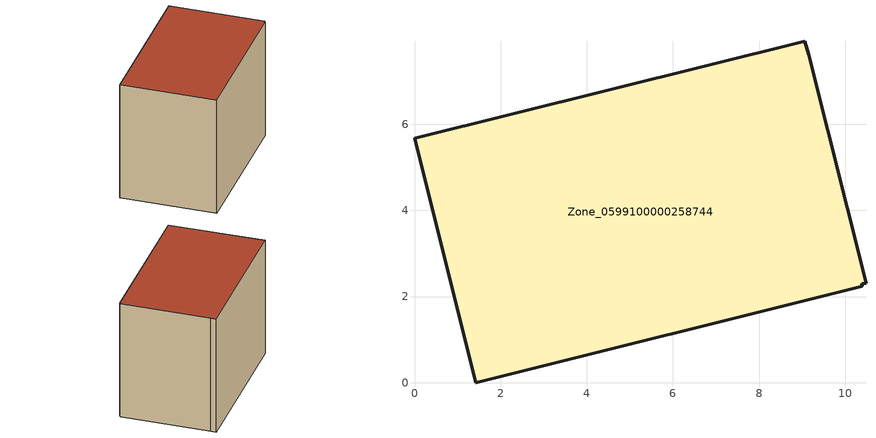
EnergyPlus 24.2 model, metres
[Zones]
Zone_0599100000258744
 floor ground (C_G): 9.06,7.92 9.16,7.61 10.48,2.31 10.39,2.29 10.4,2.24 1.42,0 0,5.67 z0
 wall outside (C_F): 1.42,0 10.4,2.24 10.39,2.29 10.48,2.31 9.16,7.61 9.06,7.92 0,5.67 1.42,0 z0:7.54
 roof outside (C_R): 9.16,7.61 9.06,7.92 0,5.67 1.42,0 10.4,2.24 10.39,2.29 10.48,2.31 z7.54
[BUILDING]
Pand.0599100000258744: North Axis=0; Terrain=City; Loads Convergence Tolerance Value=0.04; Temperature Convergence Tolerance Value=0.4; Solar Distribution=FullExterior; Maximum Number of Warmup Days=25; Minimum Number of Warmup Days=1
[Site:Location]
Rotterdam.The.Hague.AP_ZH_NLD Design_Conditions: Latitude=51.96; Longitude=4.45; Time Zone=1; Elevation=-4.5
[SITE:GROUNDTEMPERATURE:BUILDINGSURFACE]
18, 18, 18, 18, 18, 18, 18, 18, 18, 18, 18, 18
[MATERIAL] Thermal Absorptance=0.9; Solar Absorptance=0.7; Visible Absorptance=0.7
Name | Roughness | Thickness | Conductivity | Density | Specific Heat
G.TI.1965-1974 | MediumSmooth | 0.15 | 0.882353 | 540 | 1210
F.TI.1965-1974 | Rough | 0.3 | 0.697674 | 1920 | 840
R.TI.1965-1974 | MediumRough | 0.2 | 0.232558 | 1500 | 1000
[CONSTRUCTION]
C_G: G.TI.1965-1974
C_F: F.TI.1965-1974
C_R: R.TI.1965-1974
[ZONE]
Zone_0599100000258744: Type=1; Multiplier=1; Ceiling Height=Autocalculate; Volume=Autocalculate; Floor Area=autocalculate; Part of Total Floor Area=Yes
[ZONEINFILTRATION:DESIGNFLOWRATE]
Infil_Zone_0599100000258744: Zone or ZoneList or Space or SpaceList=Zone_0599100000258744; Schedule=AlwaysOn; Design Flow Rate Calculation Method=Flow/Area; Flow Rate per Floor Area=0.003; Constant Term Coefficient=1; Temperature Term Coefficient=0; Velocity Term Coefficient=0; Velocity Squared Term Coefficient=0
[HVACTEMPLATE:ZONE:IDEALLOADSAIRSYSTEM]
Zone_0599100000258744: Maximum Heating Supply Air Temperature=50; Minimum Cooling Supply Air Temperature=13; Maximum Heating Supply Air Humidity Ratio=0.0156; Minimum Cooling Supply Air Humidity Ratio=0.0077; Heating Limit=NoLimit; Cooling Limit=NoLimit; Dehumidification Control Type=ConstantSensibleHeatRatio; Cooling Sensible Heat Ratio=0.7; Dehumidification Setpoint=60; Humidification Control Type=None; Humidification Setpoint=30; Outdoor Air Method=None; Outdoor Air Flow Rate per Person=0.00944; Outdoor Air Flow Rate per Zone Floor Area=0; Outdoor Air Flow Rate per Zone=0; Demand Controlled Ventilation Type=None; Outdoor Air Economizer Type=NoEconomizer; Heat Recovery Type=None; Sensible Heat Recovery Effectiveness=0.7; Latent Heat Recovery Effectiveness=0.65
[ZONECONTROL:THERMOSTAT]
ThermostatControl_Zone_0599100000258744: Zone or ZoneList=Zone_0599100000258744; Control Type Schedule=DualSetpointControlType; Control 1=Thermostat_Zone_0599100000258744; Temperature Difference Between Cutout And Setpoint=0
[THERMOSTATSETPOINT:DUALSETPOINT]
Thermostat_Zone_0599100000258744: Heating Setpoint Temperature Schedule=HeatingSetpoint_Zone_0599100000258744; Cooling Setpoint Temperature Schedule=CoolingSetpoint_Zone_0599100000258744
[SCHEDULE:COMPACT]
HeatingSetpoint_Zone_0599100000258744: Through: 12/31, For: AllDays, Until: 24:00, 21
CoolingSetpoint_Zone_0599100000258744: Through: 12/31, For: AllDays, Until: 24:00, 24
DualSetpointControlType: Through: 12/31, For: AllDays, Until: 24:00, 4
AlwaysOn: Through: 12/31, For: AllDays, Until: 24:00, 1
